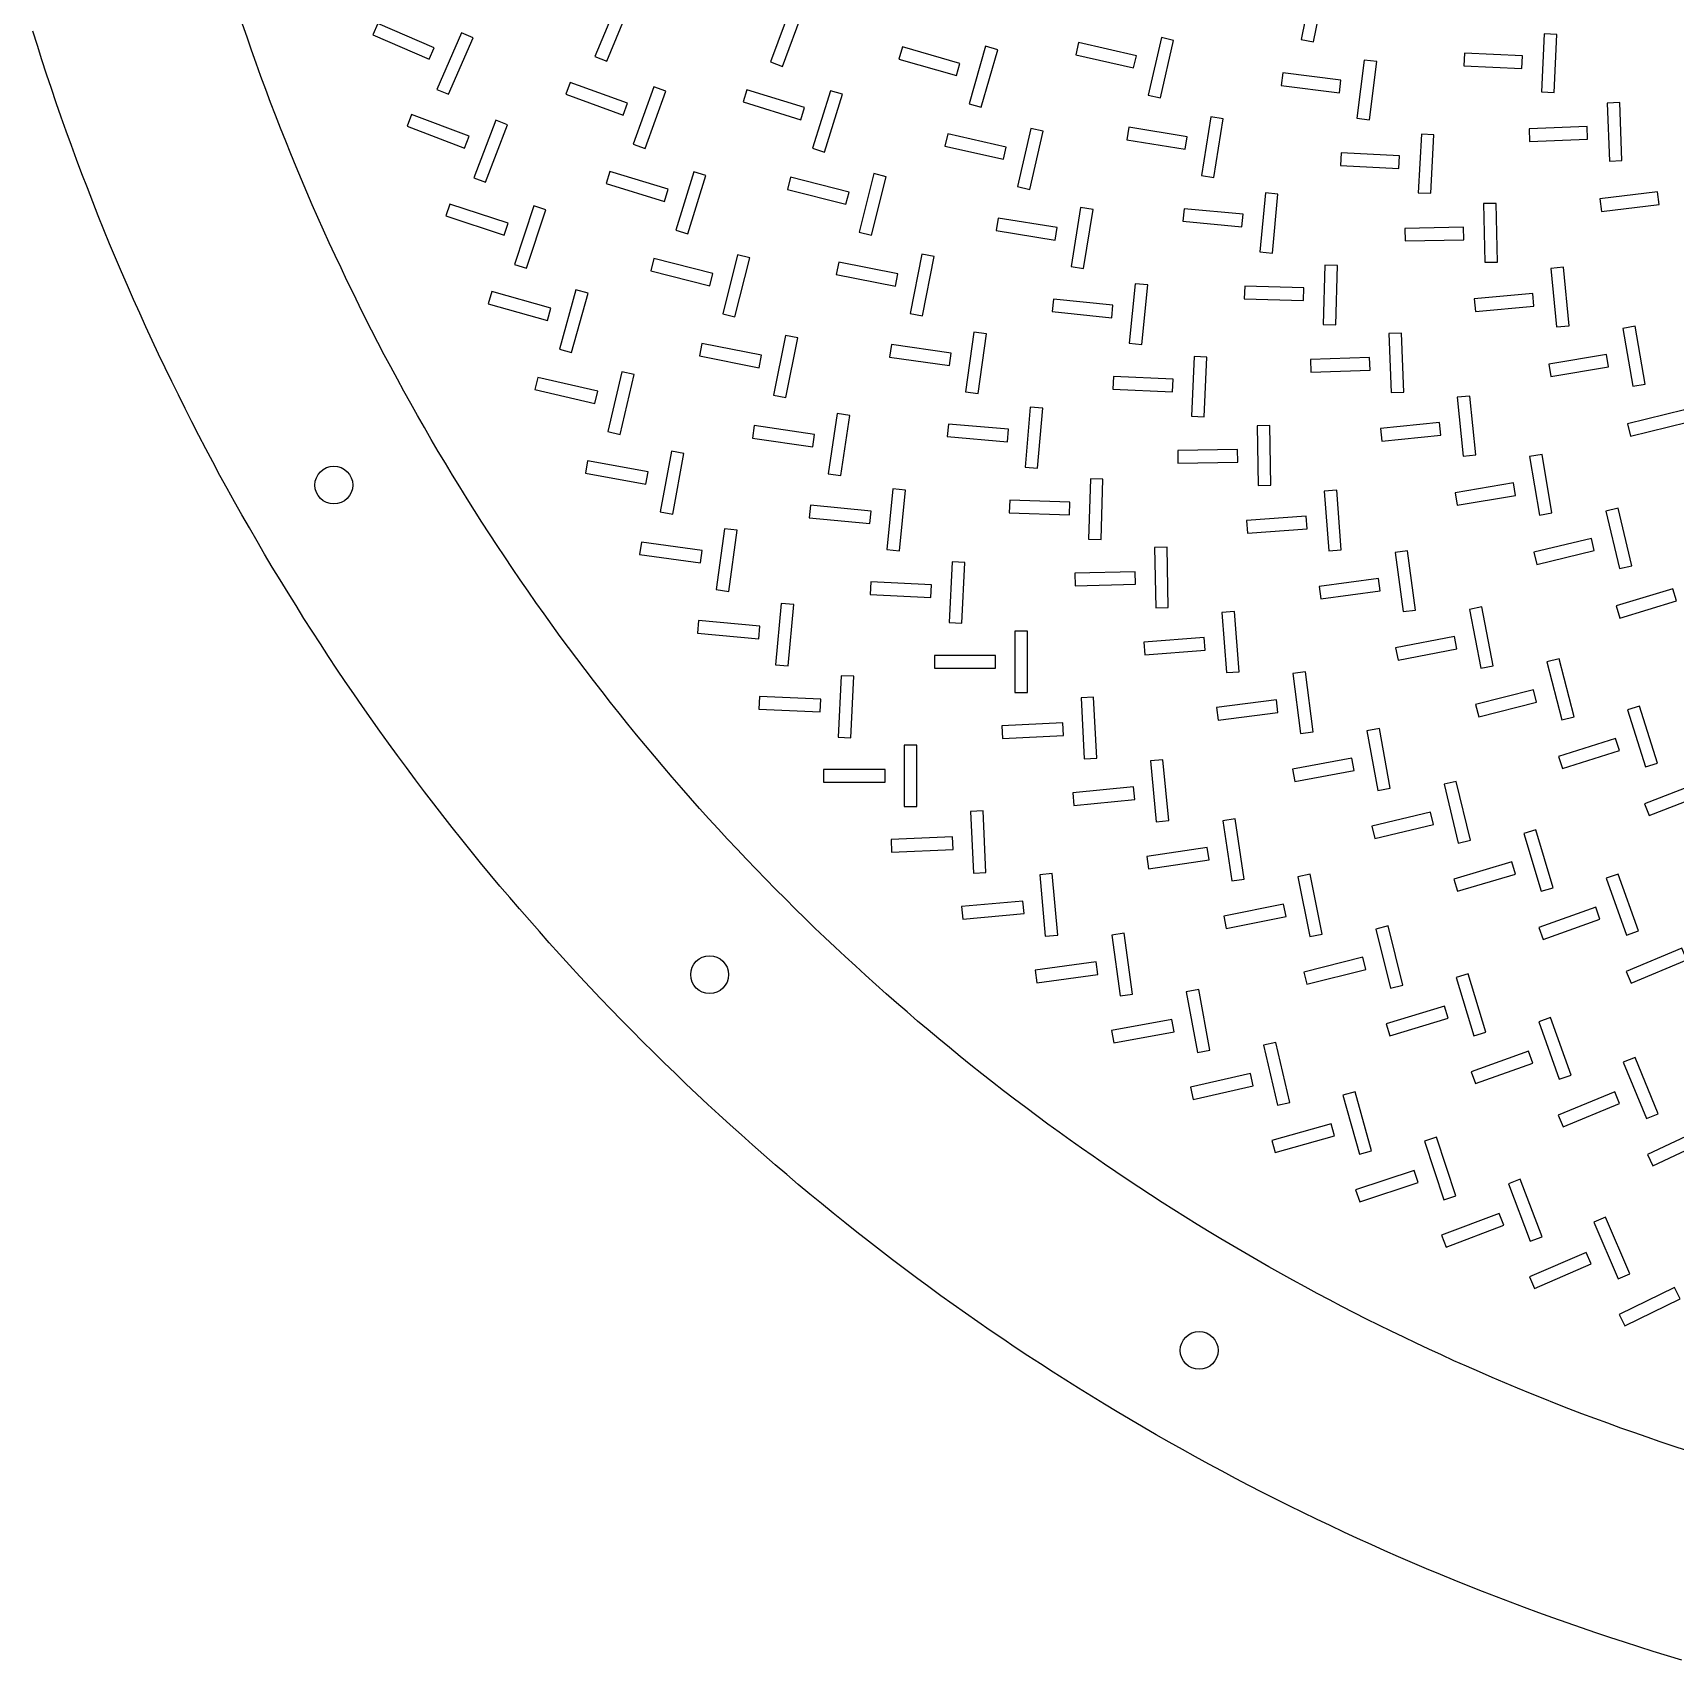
# Model space of a CAD drawing. Header units: millimetres. Extents: x -195 to 195, y -195 to 195.
# Drawn here: x -186.3 to -56, y -186.9 to -57.9 of the extents above; entities that cross this region are included whole.
import ezdxf

# ---------------------------------------------------------------- set-up
doc = ezdxf.new("R2010")
doc.units = ezdxf.units.MM
for name, color, linetype in [('NPTH', 9, 'Continuous'), ('OUTLINE', 7, 'Continuous'), ('TOP_CU', 1, 'Continuous'), ('TOP_SLOT', 3, 'Continuous')]:
    doc.layers.add(name, color=color, linetype=linetype)

msp = doc.modelspace()

# ---------------------------------------------------------------- linework, layer by layer
at = {"layer": 'NPTH'}
for centre in [(-162.38, -93.75), (-132.58, -132.58), (-93.75, -162.38)]:
    msp.add_circle(centre, 1.5, dxfattribs=at)
at = {"layer": 'OUTLINE'}
msp.add_lwpolyline([(-55.46, -186.95), (-56.61, -186.6), (-57.75, -186.25), (-58.89, -185.89), (-60.03, -185.53), (-61.17, -185.16), (-62.3, -184.78), (-63.44, -184.39), (-64.57, -184), (-65.69, -183.6), (-66.82, -183.19), (-67.94, -182.78), (-69.06, -182.36), (-70.18, -181.93), (-71.29, -181.5), (-72.41, -181.06), (-73.52, -180.61), (-74.62, -180.16), (-75.73, -179.7), (-76.83, -179.23), (-77.93, -178.75), (-79.02, -178.27), (-80.11, -177.78), (-81.2, -177.29), (-82.29, -176.79), (-83.37, -176.28), (-84.45, -175.76), (-85.53, -175.24), (-86.6, -174.71), (-87.67, -174.18), (-88.74, -173.64), (-89.81, -173.09), (-90.87, -172.54), (-91.92, -171.97), (-92.98, -171.41), (-94.03, -170.83), (-95.07, -170.25), (-96.12, -169.67), (-97.15, -169.07), (-98.19, -168.47), (-99.22, -167.87), (-100.25, -167.26), (-101.27, -166.64), (-102.29, -166.01), (-103.31, -165.38), (-104.32, -164.75), (-105.33, -164.1), (-106.34, -163.45), (-107.34, -162.8), (-108.34, -162.14), (-109.33, -161.47), (-110.32, -160.79), (-111.3, -160.11), (-112.28, -159.43), (-113.26, -158.74), (-114.23, -158.04), (-115.2, -157.34), (-116.16, -156.63), (-117.12, -155.91), (-118.07, -155.19), (-119.02, -154.46), (-119.97, -153.73), (-120.91, -152.99), (-121.85, -152.24), (-122.78, -151.49), (-123.71, -150.74), (-124.63, -149.98), (-125.55, -149.21), (-126.46, -148.43), (-127.37, -147.66), (-128.27, -146.87), (-129.17, -146.08), (-130.06, -145.29), (-130.95, -144.49), (-131.84, -143.68), (-132.72, -142.87), (-133.59, -142.05), (-134.46, -141.23), (-135.32, -140.4), (-136.18, -139.57), (-137.04, -138.73), (-137.89, -137.89), (-138.73, -137.04), (-139.57, -136.18), (-140.4, -135.32), (-141.23, -134.46), (-142.05, -133.59), (-142.87, -132.72), (-143.68, -131.84), (-144.49, -130.95), (-145.29, -130.06), (-146.08, -129.17), (-146.87, -128.27), (-147.66, -127.37), (-148.43, -126.46), (-149.21, -125.55), (-149.98, -124.63), (-150.74, -123.71), (-151.49, -122.78), (-152.24, -121.85), (-152.99, -120.91), (-153.73, -119.97), (-154.46, -119.02), (-155.19, -118.07), (-155.91, -117.12), (-156.63, -116.16), (-157.34, -115.2), (-158.04, -114.23), (-158.74, -113.26), (-159.43, -112.28), (-160.11, -111.3), (-160.79, -110.32), (-161.47, -109.33), (-162.14, -108.34), (-162.8, -107.34), (-163.45, -106.34), (-164.1, -105.33), (-164.75, -104.32), (-165.38, -103.31), (-166.01, -102.29), (-166.64, -101.27), (-167.26, -100.25), (-167.87, -99.22), (-168.47, -98.19), (-169.07, -97.15), (-169.67, -96.12), (-170.25, -95.07), (-170.83, -94.03), (-171.41, -92.98), (-171.97, -91.92), (-172.54, -90.87), (-173.09, -89.81), (-173.64, -88.74), (-174.18, -87.67), (-174.71, -86.6), (-175.24, -85.53), (-175.76, -84.45), (-176.28, -83.37), (-176.79, -82.29), (-177.29, -81.2), (-177.78, -80.11), (-178.27, -79.02), (-178.75, -77.93), (-179.23, -76.83), (-179.7, -75.73), (-180.16, -74.62), (-180.61, -73.52), (-181.06, -72.41), (-181.5, -71.29), (-181.93, -70.18), (-182.36, -69.06), (-182.78, -67.94), (-183.19, -66.82), (-183.6, -65.69), (-184, -64.57), (-184.39, -63.44), (-184.78, -62.3), (-185.16, -61.17), (-185.53, -60.03), (-185.89, -58.89), (-186.25, -57.75)], dxfattribs=at)
at = {"layer": 'TOP_CU'}
msp.add_lwpolyline([(-55.11, -170.31), (-56.15, -169.97), (-57.19, -169.62), (-58.23, -169.26), (-59.27, -168.9), (-60.3, -168.54), (-61.34, -168.16), (-62.37, -167.78), (-63.4, -167.4), (-64.42, -167.01), (-65.44, -166.61), (-66.47, -166.2), (-67.48, -165.79), (-68.5, -165.37), (-69.51, -164.95), (-70.52, -164.52), (-71.53, -164.09), (-72.54, -163.64), (-73.54, -163.2), (-74.54, -162.74), (-75.54, -162.28), (-76.53, -161.81), (-77.52, -161.34), (-78.51, -160.86), (-79.5, -160.38), (-80.48, -159.89), (-81.46, -159.39), (-82.44, -158.89), (-83.41, -158.38), (-84.38, -157.86), (-85.35, -157.34), (-86.31, -156.82), (-87.27, -156.28), (-88.23, -155.75), (-89.18, -155.2), (-90.13, -154.65), (-91.08, -154.1), (-92.02, -153.53), (-92.96, -152.97), (-93.9, -152.39), (-94.83, -151.81), (-95.76, -151.23), (-96.69, -150.64), (-97.61, -150.04), (-98.53, -149.44), (-99.45, -148.83), (-100.36, -148.22), (-101.27, -147.6), (-102.17, -146.98), (-103.07, -146.35), (-103.97, -145.71), (-104.86, -145.07), (-105.75, -144.43), (-106.63, -143.77), (-107.51, -143.12), (-108.39, -142.45), (-109.26, -141.79), (-110.13, -141.11), (-110.99, -140.44), (-111.85, -139.75), (-112.71, -139.06), (-113.56, -138.37), (-114.4, -137.67), (-115.25, -136.96), (-116.08, -136.26), (-116.92, -135.54), (-117.75, -134.82), (-118.57, -134.1), (-119.39, -133.37), (-120.21, -132.63), (-121.02, -131.89), (-121.83, -131.15), (-122.63, -130.4), (-123.43, -129.64), (-124.22, -128.88), (-125.01, -128.12), (-125.79, -127.35), (-126.57, -126.57), (-127.35, -125.79), (-128.12, -125.01), (-128.88, -124.22), (-129.64, -123.43), (-130.4, -122.63), (-131.15, -121.83), (-131.89, -121.02), (-132.63, -120.21), (-133.37, -119.39), (-134.1, -118.57), (-134.82, -117.75), (-135.54, -116.92), (-136.26, -116.08), (-136.96, -115.25), (-137.67, -114.4), (-138.37, -113.56), (-139.06, -112.71), (-139.75, -111.85), (-140.44, -110.99), (-141.11, -110.13), (-141.79, -109.26), (-142.45, -108.39), (-143.12, -107.51), (-143.77, -106.63), (-144.43, -105.75), (-145.07, -104.86), (-145.71, -103.97), (-146.35, -103.07), (-146.98, -102.17), (-147.6, -101.27), (-148.22, -100.36), (-148.83, -99.45), (-149.44, -98.53), (-150.04, -97.61), (-150.64, -96.69), (-151.23, -95.76), (-151.81, -94.83), (-152.39, -93.9), (-152.97, -92.96), (-153.53, -92.02), (-154.1, -91.08), (-154.65, -90.13), (-155.2, -89.18), (-155.75, -88.23), (-156.28, -87.27), (-156.82, -86.31), (-157.34, -85.35), (-157.86, -84.38), (-158.38, -83.41), (-158.89, -82.44), (-159.39, -81.46), (-159.89, -80.48), (-160.38, -79.5), (-160.86, -78.51), (-161.34, -77.52), (-161.81, -76.53), (-162.28, -75.54), (-162.74, -74.54), (-163.2, -73.54), (-163.64, -72.54), (-164.09, -71.53), (-164.52, -70.52), (-164.95, -69.51), (-165.37, -68.5), (-165.79, -67.48), (-166.2, -66.47), (-166.61, -65.44), (-167.01, -64.42), (-167.4, -63.4), (-167.78, -62.37), (-168.16, -61.34), (-168.54, -60.3), (-168.9, -59.27), (-169.26, -58.23), (-169.62, -57.19)], dxfattribs=at)
at = {"layer": 'TOP_SLOT'}
for points in [[(-85.66, -58.41), (-84.68, -58.61), (-83.76, -54.05), (-84.74, -53.85)], [(-141.67, -59.75), (-140.74, -60.13), (-138.88, -55.67), (-139.81, -55.29)], [(-127.74, -60.19), (-126.81, -60.54), (-125.14, -56.05), (-126.08, -55.71)], [(-158.9, -57.13), (-159.3, -58.04), (-154.82, -59.98), (-154.42, -59.07)], [(-154.2, -62.37), (-153.29, -62.76), (-151.34, -58.29), (-152.26, -57.89)], [(-97.8, -62.83), (-96.83, -63.05), (-95.78, -58.48), (-96.75, -58.25)], [(-66.59, -62.57), (-65.59, -62.62), (-65.38, -58.02), (-66.38, -57.97)], [(-117.28, -59), (-117.56, -59.96), (-113, -61.27), (-112.73, -60.31)], [(-112, -63.51), (-111.04, -63.78), (-109.73, -59.23), (-110.69, -58.95)], [(-103.31, -58.64), (-103.53, -59.62), (-98.95, -60.67), (-98.73, -59.7)], [(-72.71, -59.49), (-72.76, -60.49), (-68.16, -60.7), (-68.11, -59.7)], [(-87.12, -61.06), (-87.24, -62.05), (-82.63, -62.64), (-82.51, -61.65)], [(-81.24, -64.65), (-80.25, -64.78), (-79.67, -60.16), (-80.66, -60.04)], [(-143.64, -61.82), (-143.98, -62.76), (-139.43, -64.4), (-139.09, -63.45)], [(-138.63, -66.72), (-137.69, -67.06), (-136.05, -62.51), (-136.99, -62.17)], [(-129.62, -62.4), (-129.92, -63.35), (-125.34, -64.77), (-125.05, -63.81)], [(-124.41, -67.04), (-123.46, -67.34), (-122.04, -62.76), (-122.99, -62.47)], [(-61.22, -68.06), (-60.23, -68.02), (-60.4, -63.42), (-61.4, -63.45)], [(-156.21, -64.36), (-156.57, -65.29), (-152.01, -67.03), (-151.65, -66.09)], [(-151.28, -69.38), (-150.35, -69.73), (-148.61, -65.17), (-149.54, -64.82)], [(-93.57, -69.19), (-92.59, -69.35), (-91.84, -64.71), (-92.83, -64.55)], [(-113.69, -65.9), (-113.91, -66.87), (-109.28, -67.91), (-109.06, -66.94)], [(-108.15, -70.08), (-107.17, -70.3), (-106.13, -65.68), (-107.11, -65.46)], [(-99.34, -65.37), (-99.5, -66.36), (-94.87, -67.11), (-94.71, -66.12)], [(-76.37, -70.56), (-75.38, -70.61), (-75.13, -65.96), (-76.13, -65.91)], [(-67.59, -65.5), (-67.55, -66.5), (-62.95, -66.32), (-62.98, -65.32)], [(-82.5, -67.41), (-82.55, -68.41), (-77.91, -68.65), (-77.85, -67.65)], [(-140.5, -68.88), (-140.79, -69.84), (-136.16, -71.25), (-135.87, -70.29)], [(-135.25, -73.53), (-134.3, -73.82), (-132.89, -69.2), (-133.84, -68.91)], [(-126.17, -69.34), (-126.41, -70.31), (-121.77, -71.48), (-121.52, -70.51)], [(-120.72, -73.69), (-119.75, -73.94), (-118.58, -69.3), (-119.55, -69.05)], [(-153.19, -71.46), (-153.51, -72.41), (-148.87, -73.93), (-148.56, -72.98)], [(-148.04, -76.25), (-147.09, -76.56), (-145.56, -71.93), (-146.51, -71.61)], [(-88.94, -75.26), (-87.94, -75.35), (-87.5, -70.68), (-88.5, -70.58)], [(-71.09, -76.08), (-70.09, -76.06), (-70.19, -71.41), (-71.19, -71.43)], [(-61.97, -71.06), (-61.85, -72.05), (-57.28, -71.49), (-57.4, -70.49)], [(-109.69, -72.57), (-109.85, -73.56), (-105.17, -74.32), (-105.01, -73.33)], [(-103.91, -76.42), (-102.92, -76.58), (-102.16, -71.9), (-103.15, -71.74)], [(-94.95, -71.83), (-95.04, -72.82), (-90.36, -73.27), (-90.27, -72.27)], [(-77.43, -73.39), (-77.4, -74.39), (-72.75, -74.29), (-72.78, -73.29)], [(-131.54, -80.17), (-130.57, -80.41), (-129.39, -75.73), (-130.36, -75.48)], [(-116.67, -80.14), (-115.69, -80.33), (-114.77, -75.63), (-115.75, -75.44)], [(-137.01, -75.78), (-137.25, -76.75), (-132.57, -77.94), (-132.32, -76.97)], [(-122.34, -76.08), (-122.54, -77.06), (-117.84, -77.98), (-117.64, -77)], [(-83.92, -81.01), (-82.92, -81.04), (-82.78, -76.34), (-83.78, -76.31)], [(-65.4, -81.21), (-64.41, -81.11), (-64.85, -76.48), (-65.85, -76.58)], [(-99.31, -82.5), (-98.31, -82.6), (-97.83, -77.88), (-98.82, -77.78)], [(-90.14, -77.98), (-90.17, -78.98), (-85.47, -79.11), (-85.44, -78.12)], [(-149.86, -78.41), (-150.13, -79.38), (-145.43, -80.69), (-145.16, -79.73)], [(-144.49, -82.96), (-143.53, -83.23), (-142.21, -78.53), (-143.18, -78.26)], [(-105.31, -79), (-105.41, -79.99), (-100.69, -80.48), (-100.59, -79.48)], [(-71.93, -78.99), (-71.83, -79.99), (-67.2, -79.55), (-67.29, -78.55)], [(-127.51, -86.62), (-126.53, -86.81), (-125.58, -82.07), (-126.56, -81.88)], [(-112.28, -86.36), (-111.29, -86.5), (-110.62, -81.76), (-111.61, -81.62)], [(-78.53, -86.42), (-77.53, -86.38), (-77.7, -81.69), (-78.7, -81.72)], [(-59.36, -85.9), (-58.38, -85.74), (-59.16, -81.15), (-60.14, -81.32)], [(-133.19, -82.51), (-133.38, -83.49), (-128.64, -84.44), (-128.45, -83.45)], [(-118.16, -82.61), (-118.3, -83.6), (-113.56, -84.27), (-113.42, -83.28)], [(-94.36, -88.29), (-93.36, -88.34), (-93.15, -83.6), (-94.15, -83.56)], [(-84.93, -83.8), (-84.9, -84.8), (-80.2, -84.63), (-80.24, -83.63)], [(-66.03, -84.17), (-65.86, -85.15), (-61.28, -84.38), (-61.44, -83.39)], [(-146.21, -85.21), (-146.43, -86.18), (-141.68, -87.28), (-141.45, -86.31)], [(-140.64, -89.51), (-139.66, -89.74), (-138.56, -84.98), (-139.54, -84.76)], [(-100.55, -85.15), (-100.6, -86.15), (-95.86, -86.36), (-95.81, -85.36)], [(-72.8, -91.47), (-71.81, -91.36), (-72.28, -86.69), (-73.28, -86.79)], [(-123.17, -92.86), (-122.18, -93), (-121.46, -88.22), (-122.45, -88.07)], [(-107.56, -92.33), (-106.56, -92.42), (-106.16, -87.65), (-107.15, -87.56)], [(-59.77, -88.9), (-59.53, -89.87), (-55.01, -88.76), (-55.25, -87.79)], [(-129.04, -89.03), (-129.18, -90.02), (-124.4, -90.73), (-124.26, -89.74)], [(-113.64, -88.91), (-113.73, -89.9), (-108.95, -90.31), (-108.87, -89.32)], [(-89.07, -93.79), (-88.07, -93.77), (-88.15, -89.03), (-89.15, -89.04)], [(-79.36, -89.27), (-79.26, -90.27), (-74.59, -89.79), (-74.69, -88.79)], [(-136.49, -95.87), (-135.5, -96.06), (-134.62, -91.25), (-135.61, -91.07)], [(-95.44, -91.01), (-95.43, -92.01), (-90.68, -91.94), (-90.7, -90.94)], [(-142.25, -91.83), (-142.43, -92.81), (-137.63, -93.69), (-137.45, -92.71)], [(-66.75, -96.13), (-65.77, -95.96), (-66.55, -91.33), (-67.54, -91.49)], [(-102.53, -98.05), (-101.53, -98.08), (-101.38, -93.29), (-102.38, -93.26)], [(-73.45, -94.37), (-73.28, -95.35), (-68.65, -94.57), (-68.81, -93.58)], [(-118.52, -98.87), (-117.52, -98.97), (-117.05, -94.16), (-118.04, -94.06)], [(-108.78, -94.95), (-108.82, -95.95), (-104.03, -96.1), (-104, -95.1)], [(-83.47, -98.96), (-82.48, -98.88), (-82.83, -94.15), (-83.83, -94.23)], [(-124.57, -95.34), (-124.67, -96.34), (-119.86, -96.81), (-119.76, -95.82)], [(-90, -96.56), (-89.92, -97.56), (-85.19, -97.21), (-85.26, -96.21)], [(-60.42, -100.38), (-59.44, -100.15), (-60.53, -95.58), (-61.5, -95.81)], [(-132.06, -102.04), (-131.06, -102.18), (-130.4, -97.34), (-131.39, -97.21)], [(-137.99, -98.27), (-138.13, -99.26), (-133.29, -99.92), (-133.16, -98.93)], [(-97.2, -103.48), (-96.2, -103.46), (-96.3, -98.67), (-97.3, -98.69)], [(-77.58, -103.79), (-76.59, -103.66), (-77.22, -98.96), (-78.21, -99.09)], [(-67.21, -99.06), (-66.98, -100.04), (-62.41, -98.95), (-62.64, -97.98)], [(-113.58, -104.66), (-112.58, -104.71), (-112.34, -99.88), (-113.34, -99.83)], [(-119.8, -101.43), (-119.85, -102.42), (-115.02, -102.66), (-114.97, -101.67)], [(-103.61, -100.73), (-103.59, -101.73), (-98.8, -101.62), (-98.82, -100.62)], [(-84.23, -101.79), (-84.1, -102.78), (-79.4, -102.15), (-79.53, -101.15)], [(-60.68, -103.34), (-60.39, -104.3), (-55.89, -102.92), (-56.19, -101.97)], [(-127.35, -108), (-126.35, -108.09), (-125.91, -103.23), (-126.91, -103.14)], [(-91.59, -108.62), (-90.59, -108.55), (-90.95, -103.77), (-91.95, -103.85)], [(-71.41, -108.27), (-70.43, -108.08), (-71.33, -103.42), (-72.32, -103.61)], [(-133.45, -104.5), (-133.54, -105.5), (-128.68, -105.94), (-128.59, -104.94)], [(-108.36, -110.19), (-107.36, -110.19), (-107.36, -105.35), (-108.36, -105.35)], [(-98.14, -106.21), (-98.06, -107.21), (-93.28, -106.85), (-93.36, -105.85)], [(-78.17, -106.66), (-77.98, -107.64), (-73.32, -106.73), (-73.51, -105.75)], [(-114.73, -107.27), (-114.73, -108.27), (-109.9, -108.27), (-109.9, -107.27)], [(-64.99, -112.38), (-64.02, -112.13), (-65.2, -107.53), (-66.17, -107.78)], [(-122.37, -113.74), (-121.37, -113.79), (-121.15, -108.91), (-122.15, -108.87)], [(-85.71, -113.45), (-84.71, -113.33), (-85.33, -108.57), (-86.32, -108.7)], [(-128.63, -110.52), (-128.67, -111.52), (-123.8, -111.74), (-123.75, -110.74)], [(-102.88, -115.45), (-101.88, -115.41), (-102.12, -110.58), (-103.12, -110.62)], [(-71.83, -111.16), (-71.58, -112.13), (-66.99, -110.96), (-67.24, -109.99)], [(-92.37, -111.4), (-92.25, -112.39), (-87.5, -111.78), (-87.62, -110.78)], [(-58.34, -116.1), (-57.39, -115.8), (-58.83, -111.28), (-59.79, -111.58)], [(-109.39, -112.85), (-109.34, -113.85), (-104.51, -113.61), (-104.56, -112.62)], [(-79.57, -117.97), (-78.59, -117.78), (-79.46, -113.07), (-80.44, -113.25)], [(-117.14, -119.25), (-116.14, -119.25), (-116.14, -114.37), (-117.14, -114.37)], [(-65.24, -115.29), (-64.94, -116.24), (-60.42, -114.8), (-60.72, -113.85)], [(-97.15, -120.45), (-96.15, -120.35), (-96.62, -115.54), (-97.62, -115.63)], [(-86.34, -116.27), (-86.16, -117.25), (-81.45, -116.38), (-81.63, -115.4)], [(-123.54, -116.32), (-123.54, -117.32), (-118.66, -117.31), (-118.66, -116.31)], [(-103.77, -118.17), (-103.68, -119.16), (-98.86, -118.69), (-98.96, -117.69)], [(-73.21, -122.14), (-72.24, -121.91), (-73.36, -117.25), (-74.33, -117.48)], [(-58.42, -119.03), (-58.06, -119.96), (-53.63, -118.25), (-53.99, -117.32)], [(-111.66, -124.52), (-110.67, -124.47), (-110.89, -119.59), (-111.89, -119.64)], [(-80.06, -120.81), (-79.83, -121.78), (-75.17, -120.66), (-75.4, -119.69)], [(-91.17, -125.15), (-90.18, -125), (-90.89, -120.22), (-91.88, -120.37)], [(-66.63, -125.97), (-65.67, -125.69), (-67.04, -121.09), (-68, -121.38)], [(-118.19, -121.87), (-118.14, -122.87), (-113.27, -122.65), (-113.31, -121.65)], [(-97.9, -123.2), (-97.76, -124.19), (-92.97, -123.48), (-93.12, -122.49)], [(-73.55, -125.01), (-73.26, -125.97), (-68.67, -124.6), (-68.95, -123.64)], [(-105.96, -129.53), (-104.96, -129.44), (-105.41, -124.57), (-106.4, -124.67)], [(-84.98, -129.56), (-83.99, -129.36), (-84.94, -124.62), (-85.92, -124.81)], [(-59.86, -129.45), (-58.92, -129.11), (-60.53, -124.6), (-61.47, -124.93)], [(-112.59, -127.18), (-112.5, -128.18), (-107.64, -127.73), (-107.73, -126.74)], [(-91.8, -127.94), (-91.6, -128.92), (-86.86, -127.97), (-87.05, -126.99)], [(-66.82, -128.85), (-66.48, -129.8), (-61.97, -128.18), (-62.3, -127.24)], [(-78.57, -133.65), (-77.6, -133.41), (-78.77, -128.72), (-79.74, -128.96)], [(-100.02, -134.27), (-99.03, -134.14), (-99.7, -129.3), (-100.69, -129.44)], [(-85.46, -132.37), (-85.22, -133.34), (-80.53, -132.16), (-80.77, -131.19)], [(-59.89, -132.33), (-59.5, -133.25), (-55.08, -131.41), (-55.47, -130.48)], [(-106.76, -132.23), (-106.63, -133.22), (-101.79, -132.56), (-101.93, -131.57)], [(-71.97, -137.43), (-71.01, -137.14), (-72.42, -132.51), (-73.37, -132.8)], [(-93.89, -138.75), (-92.9, -138.57), (-93.79, -133.76), (-94.77, -133.94)], [(-78.92, -136.48), (-78.63, -137.44), (-74, -136.04), (-74.29, -135.08)], [(-100.71, -137.01), (-100.53, -138), (-95.73, -137.11), (-95.91, -136.13)], [(-65.2, -140.88), (-64.25, -140.54), (-65.88, -135.99), (-66.82, -136.32)], [(-87.55, -142.94), (-86.57, -142.71), (-87.68, -137.95), (-88.65, -138.18)], [(-72.18, -140.28), (-71.84, -141.22), (-67.29, -139.59), (-67.62, -138.65)], [(-58.26, -143.99), (-57.34, -143.61), (-59.18, -139.14), (-60.11, -139.52)], [(-94.44, -141.51), (-94.22, -142.49), (-89.46, -141.39), (-89.69, -140.41)], [(-81.03, -146.83), (-80.07, -146.56), (-81.38, -141.86), (-82.35, -142.13)], [(-65.27, -143.73), (-64.88, -144.65), (-60.41, -142.81), (-60.79, -141.88)], [(-87.98, -145.73), (-87.71, -146.69), (-83.01, -145.37), (-83.28, -144.41)], [(-74.34, -150.43), (-73.39, -150.12), (-74.92, -145.48), (-75.87, -145.79)], [(-58.19, -146.84), (-57.76, -147.75), (-53.39, -145.68), (-53.81, -144.78)], [(-81.34, -149.64), (-81.02, -150.59), (-76.39, -149.06), (-76.7, -148.11)], [(-67.5, -153.73), (-66.56, -153.37), (-68.3, -148.8), (-69.23, -149.16)], [(-74.52, -153.25), (-74.16, -154.18), (-69.6, -152.45), (-69.96, -151.51)], [(-60.51, -156.7), (-59.59, -156.31), (-61.53, -151.82), (-62.45, -152.22)], [(-67.55, -156.55), (-67.15, -157.46), (-62.67, -155.52), (-63.07, -154.61)], [(-60.43, -159.53), (-60, -160.42), (-55.6, -158.28), (-56.04, -157.38)]]:
    msp.add_lwpolyline(points, close=True, dxfattribs=at)

doc.saveas('drawing.dxf')
